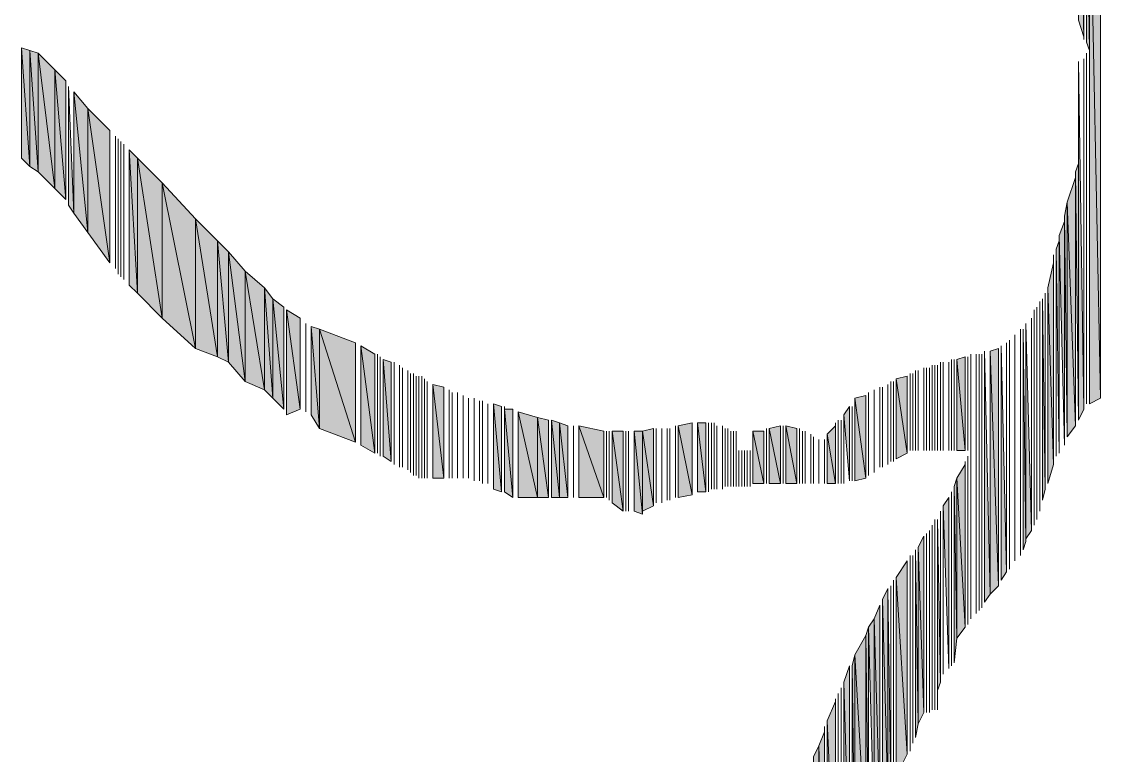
# Model space of a CAD drawing. Header units: millimetres. Extents: x -30643 to 86172, y -19411 to 63186.
# Drawn here: x 83399.2 to 83674.3, y -557.3 to -370.2 of the extents above; entities that cross this region are included whole.
import ezdxf

# ---------------------------------------------------------------- set-up
doc = ezdxf.new("R2010")
doc.units = ezdxf.units.MM

msp = doc.modelspace()

# ---------------------------------------------------------------- hatches: boundary and pattern name
h = msp.add_hatch(color=0)
h.dxf.hatch_style = 2
h.paths.add_polyline_path([(83668.67, -369.82), (83670.08, -374.04), (83668.67, -314.93)])
h = msp.add_hatch(color=0)
h.dxf.hatch_style = 2
h.paths.add_polyline_path([(83670.08, -374.04), (83670.08, -317.74), (83668.67, -314.93)])
h = msp.add_hatch(color=0)
h.dxf.hatch_style = 2
h.paths.add_polyline_path([(83670.78, -375.45), (83671.49, -377.56), (83670.78, -326.19)])
h = msp.add_hatch(color=0)
h.dxf.hatch_style = 2
h.paths.add_polyline_path([(83671.49, -467.63), (83674.3, -466.22), (83671.49, -326.89)])
h = msp.add_hatch(color=0)
h.dxf.hatch_style = 2
h.paths.add_polyline_path([(83674.3, -466.22), (83674.3, -331.11), (83671.49, -326.89)])
h = msp.add_hatch(color=0)
h.dxf.hatch_style = 2
h.paths.add_polyline_path([(83399.16, -405), (83401.27, -407.11), (83399.16, -376.85)])
h = msp.add_hatch(color=0)
h.dxf.hatch_style = 2
h.paths.add_polyline_path([(83401.27, -407.11), (83401.27, -377.56), (83399.16, -376.85)])
h = msp.add_hatch(color=0)
h.dxf.hatch_style = 2
h.paths.add_polyline_path([(83401.27, -407.11), (83403.39, -408.52), (83401.27, -377.56)])
h = msp.add_hatch(color=0)
h.dxf.hatch_style = 2
h.paths.add_polyline_path([(83403.39, -408.52), (83403.39, -378.26), (83401.27, -377.56)])
h = msp.add_hatch(color=0)
h.dxf.hatch_style = 2
h.paths.add_polyline_path([(83403.39, -408.52), (83407.61, -412.74), (83403.39, -378.26)])
h = msp.add_hatch(color=0)
h.dxf.hatch_style = 2
h.paths.add_polyline_path([(83407.61, -412.74), (83407.61, -382.48), (83403.39, -378.26)])
h = msp.add_hatch(color=0)
h.dxf.hatch_style = 2
h.paths.add_polyline_path([(83668.67, -471.85), (83670.08, -469.04), (83668.67, -380.37)])
h = msp.add_hatch(color=0)
h.dxf.hatch_style = 2
h.paths.add_polyline_path([(83407.61, -412.74), (83410.42, -415.56), (83407.61, -382.48)])
h = msp.add_hatch(color=0)
h.dxf.hatch_style = 2
h.paths.add_polyline_path([(83410.42, -415.56), (83410.42, -385.3), (83407.61, -382.48)])
h = msp.add_hatch(color=0)
h.dxf.hatch_style = 2
h.paths.add_polyline_path([(83411.13, -416.96), (83412.53, -419.07), (83411.13, -386.71)])
h = msp.add_hatch(color=0)
h.dxf.hatch_style = 2
h.paths.add_polyline_path([(83412.53, -419.07), (83416.05, -424), (83412.53, -388.11)])
h = msp.add_hatch(color=0)
h.dxf.hatch_style = 2
h.paths.add_polyline_path([(83416.05, -424), (83416.05, -392.33), (83412.53, -388.11)])
h = msp.add_hatch(color=0)
h.dxf.hatch_style = 2
h.paths.add_polyline_path([(83416.05, -424), (83421.68, -431.74), (83416.05, -392.33)])
h = msp.add_hatch(color=0)
h.dxf.hatch_style = 2
h.paths.add_polyline_path([(83421.68, -431.74), (83421.68, -397.96), (83416.05, -392.33)])
h = msp.add_hatch(color=0)
h.dxf.hatch_style = 2
h.paths.add_polyline_path([(83426.61, -437.37), (83428.72, -439.48), (83426.61, -402.89)])
h = msp.add_hatch(color=0)
h.dxf.hatch_style = 2
h.paths.add_polyline_path([(83428.72, -439.48), (83428.72, -405), (83426.61, -402.89)])
h = msp.add_hatch(color=0)
h.dxf.hatch_style = 2
h.paths.add_polyline_path([(83428.72, -439.48), (83435.05, -445.81), (83428.72, -405)])
h = msp.add_hatch(color=0)
h.dxf.hatch_style = 2
h.paths.add_polyline_path([(83435.05, -445.81), (83435.05, -411.33), (83428.72, -405)])
h = msp.add_hatch(color=0)
h.dxf.hatch_style = 2
h.paths.add_polyline_path([(83668.67, -471.85), (83668.67, -406.41), (83667.97, -408.52)])
h = msp.add_hatch(color=0)
h.dxf.hatch_style = 2
h.paths.add_polyline_path([(83667.97, -473.26), (83667.97, -409.93), (83665.86, -416.26)])
h = msp.add_hatch(color=0)
h.dxf.hatch_style = 2
h.paths.add_polyline_path([(83435.05, -445.81), (83443.5, -453.55), (83435.05, -411.33)])
h = msp.add_hatch(color=0)
h.dxf.hatch_style = 2
h.paths.add_polyline_path([(83443.5, -453.55), (83443.5, -420.48), (83435.05, -411.33)])
h = msp.add_hatch(color=0)
h.dxf.hatch_style = 2
h.paths.add_polyline_path([(83665.86, -476.07), (83665.86, -416.26), (83665.15, -419.78)])
h = msp.add_hatch(color=0)
h.dxf.hatch_style = 2
h.paths.add_polyline_path([(83665.86, -476.07), (83667.97, -473.26), (83665.86, -416.26)])
h = msp.add_hatch(color=0)
h.dxf.hatch_style = 2
h.paths.add_polyline_path([(83443.5, -453.55), (83449.13, -455.67), (83443.5, -420.48)])
h = msp.add_hatch(color=0)
h.dxf.hatch_style = 2
h.paths.add_polyline_path([(83449.13, -455.67), (83449.13, -426.11), (83443.5, -420.48)])
h = msp.add_hatch(color=0)
h.dxf.hatch_style = 2
h.paths.add_polyline_path([(83665.15, -478.18), (83665.15, -421.19), (83663.75, -424.7)])
h = msp.add_hatch(color=0)
h.dxf.hatch_style = 2
h.paths.add_polyline_path([(83449.13, -455.67), (83451.94, -457.07), (83449.13, -426.11)])
h = msp.add_hatch(color=0)
h.dxf.hatch_style = 2
h.paths.add_polyline_path([(83451.94, -457.07), (83451.94, -428.93), (83449.13, -426.11)])
h = msp.add_hatch(color=0)
h.dxf.hatch_style = 2
h.paths.add_polyline_path([(83663.75, -480.29), (83663.75, -426.11), (83663.04, -428.22)])
h = msp.add_hatch(color=0)
h.dxf.hatch_style = 2
h.paths.add_polyline_path([(83451.94, -457.07), (83456.16, -462), (83451.94, -428.93)])
h = msp.add_hatch(color=0)
h.dxf.hatch_style = 2
h.paths.add_polyline_path([(83456.16, -462), (83456.16, -433.85), (83451.94, -428.93)])
h = msp.add_hatch(color=0)
h.dxf.hatch_style = 2
h.paths.add_polyline_path([(83662.34, -483.11), (83662.34, -431.74), (83660.93, -438.07)])
h = msp.add_hatch(color=0)
h.dxf.hatch_style = 2
h.paths.add_polyline_path([(83662.34, -481.7), (83662.34, -429.63), (83662.34, -431.74)])
h = msp.add_hatch(color=0)
h.dxf.hatch_style = 2
h.paths.add_polyline_path([(83456.16, -462), (83461.09, -464.11), (83456.16, -433.85)])
h = msp.add_hatch(color=0)
h.dxf.hatch_style = 2
h.paths.add_polyline_path([(83461.09, -464.11), (83461.09, -438.07), (83456.16, -433.85)])
h = msp.add_hatch(color=0)
h.dxf.hatch_style = 2
h.paths.add_polyline_path([(83461.09, -464.11), (83463.2, -466.22), (83461.09, -438.07)])
h = msp.add_hatch(color=0)
h.dxf.hatch_style = 2
h.paths.add_polyline_path([(83463.2, -466.22), (83463.2, -440.89), (83461.09, -438.07)])
h = msp.add_hatch(color=0)
h.dxf.hatch_style = 2
h.paths.add_polyline_path([(83660.93, -488.03), (83662.34, -483.11), (83660.93, -438.07)])
h = msp.add_hatch(color=0)
h.dxf.hatch_style = 2
h.paths.add_polyline_path([(83463.2, -466.22), (83466.01, -469.04), (83463.2, -440.89)])
h = msp.add_hatch(color=0)
h.dxf.hatch_style = 2
h.paths.add_polyline_path([(83466.01, -469.04), (83466.01, -443), (83463.2, -440.89)])
h = msp.add_hatch(color=0)
h.dxf.hatch_style = 2
h.paths.add_polyline_path([(83659.53, -492.26), (83660.23, -489.44), (83659.53, -440.89)])
h = msp.add_hatch(color=0)
h.dxf.hatch_style = 2
h.paths.add_polyline_path([(83466.72, -470.44), (83470.24, -469.04), (83466.72, -443.7)])
h = msp.add_hatch(color=0)
h.dxf.hatch_style = 2
h.paths.add_polyline_path([(83470.24, -469.04), (83470.24, -445.81), (83466.72, -443.7)])
h = msp.add_hatch(color=0)
h.dxf.hatch_style = 2
h.paths.add_polyline_path([(83473.05, -470.44), (83475.16, -473.96), (83473.05, -447.93)])
h = msp.add_hatch(color=0)
h.dxf.hatch_style = 2
h.paths.add_polyline_path([(83475.16, -473.96), (83475.16, -448.63), (83473.05, -447.93)])
h = msp.add_hatch(color=0)
h.dxf.hatch_style = 2
h.paths.add_polyline_path([(83655.3, -502.11), (83656.71, -500), (83655.3, -447.22)])
h = msp.add_hatch(color=0)
h.dxf.hatch_style = 2
h.paths.add_polyline_path([(83475.16, -473.96), (83484.31, -477.48), (83475.16, -448.63)])
h = msp.add_hatch(color=0)
h.dxf.hatch_style = 2
h.paths.add_polyline_path([(83484.31, -477.48), (83484.31, -452.15), (83475.16, -448.63)])
h = msp.add_hatch(color=0)
h.dxf.hatch_style = 2
h.paths.add_polyline_path([(83654.6, -504.92), (83655.3, -502.81), (83654.6, -448.63)])
h = msp.add_hatch(color=0)
h.dxf.hatch_style = 2
h.paths.add_polyline_path([(83485.72, -478.18), (83489.23, -480.29), (83485.72, -452.85)])
h = msp.add_hatch(color=0)
h.dxf.hatch_style = 2
h.paths.add_polyline_path([(83489.23, -480.29), (83489.23, -454.96), (83485.72, -452.85)])
h = msp.add_hatch(color=0)
h.dxf.hatch_style = 2
h.paths.add_polyline_path([(83648.27, -514.07), (83648.27, -453.55), (83646.16, -454.26)])
h = msp.add_hatch(color=0)
h.dxf.hatch_style = 2
h.paths.add_polyline_path([(83648.97, -512.66), (83650.38, -510.55), (83648.97, -452.85)])
h = msp.add_hatch(color=0)
h.dxf.hatch_style = 2
h.paths.add_polyline_path([(83491.35, -481), (83493.46, -482.41), (83491.35, -456.37)])
h = msp.add_hatch(color=0)
h.dxf.hatch_style = 2
h.paths.add_polyline_path([(83493.46, -482.41), (83493.46, -457.07), (83491.35, -456.37)])
h = msp.add_hatch(color=0)
h.dxf.hatch_style = 2
h.paths.add_polyline_path([(83639.82, -479.59), (83639.82, -455.67), (83637.71, -456.37)])
h = msp.add_hatch(color=0)
h.dxf.hatch_style = 2
h.paths.add_polyline_path([(83637.71, -479.59), (83639.82, -479.59), (83637.71, -456.37)])
h = msp.add_hatch(color=0)
h.dxf.hatch_style = 2
h.paths.add_polyline_path([(83644.75, -518.29), (83646.16, -516.18), (83644.75, -454.26)])
h = msp.add_hatch(color=0)
h.dxf.hatch_style = 2
h.paths.add_polyline_path([(83646.16, -516.18), (83648.27, -514.07), (83646.16, -454.26)])
h = msp.add_hatch(color=0)
h.dxf.hatch_style = 2
h.paths.add_polyline_path([(83625.04, -480.29), (83625.04, -460.59), (83622.23, -461.3)])
h = msp.add_hatch(color=0)
h.dxf.hatch_style = 2
h.paths.add_polyline_path([(83622.23, -481.7), (83625.04, -480.29), (83622.23, -461.3)])
h = msp.add_hatch(color=0)
h.dxf.hatch_style = 2
h.paths.add_polyline_path([(83504.01, -486.63), (83506.83, -486.63), (83504.01, -462.7)])
h = msp.add_hatch(color=0)
h.dxf.hatch_style = 2
h.paths.add_polyline_path([(83506.83, -486.63), (83506.83, -463.41), (83504.01, -462.7)])
h = msp.add_hatch(color=0)
h.dxf.hatch_style = 2
h.paths.add_polyline_path([(83519.49, -489.44), (83521.6, -490.15), (83519.49, -467.63)])
h = msp.add_hatch(color=0)
h.dxf.hatch_style = 2
h.paths.add_polyline_path([(83521.6, -490.15), (83521.6, -468.33), (83519.49, -467.63)])
h = msp.add_hatch(color=0)
h.dxf.hatch_style = 2
h.paths.add_polyline_path([(83614.49, -486.63), (83614.49, -465.52), (83611.67, -466.22)])
h = msp.add_hatch(color=0)
h.dxf.hatch_style = 2
h.paths.add_polyline_path([(83611.67, -487.33), (83614.49, -486.63), (83611.67, -466.22)])
h = msp.add_hatch(color=0)
h.dxf.hatch_style = 2
h.paths.add_polyline_path([(83522.31, -490.15), (83524.42, -491.55), (83522.31, -469.04)])
h = msp.add_hatch(color=0)
h.dxf.hatch_style = 2
h.paths.add_polyline_path([(83524.42, -491.55), (83524.42, -469.04), (83522.31, -469.04)])
h = msp.add_hatch(color=0)
h.dxf.hatch_style = 2
h.paths.add_polyline_path([(83525.83, -491.55), (83530.75, -491.55), (83525.83, -469.74)])
h = msp.add_hatch(color=0)
h.dxf.hatch_style = 2
h.paths.add_polyline_path([(83530.75, -491.55), (83530.75, -471.15), (83525.83, -469.74)])
h = msp.add_hatch(color=0)
h.dxf.hatch_style = 2
h.paths.add_polyline_path([(83610.27, -487.33), (83610.27, -468.33), (83608.86, -470.44)])
h = msp.add_hatch(color=0)
h.dxf.hatch_style = 2
h.paths.add_polyline_path([(83530.75, -491.55), (83533.57, -491.55), (83530.75, -471.15)])
h = msp.add_hatch(color=0)
h.dxf.hatch_style = 2
h.paths.add_polyline_path([(83533.57, -491.55), (83533.57, -471.85), (83530.75, -471.15)])
h = msp.add_hatch(color=0)
h.dxf.hatch_style = 2
h.paths.add_polyline_path([(83534.27, -491.55), (83536.38, -491.55), (83534.27, -471.85)])
h = msp.add_hatch(color=0)
h.dxf.hatch_style = 2
h.paths.add_polyline_path([(83536.38, -491.55), (83536.38, -472.55), (83534.27, -471.85)])
h = msp.add_hatch(color=0)
h.dxf.hatch_style = 2
h.paths.add_polyline_path([(83536.38, -491.55), (83538.49, -491.55), (83536.38, -472.55)])
h = msp.add_hatch(color=0)
h.dxf.hatch_style = 2
h.paths.add_polyline_path([(83538.49, -491.55), (83538.49, -473.26), (83536.38, -472.55)])
h = msp.add_hatch(color=0)
h.dxf.hatch_style = 2
h.paths.add_polyline_path([(83570.16, -490.85), (83570.16, -472.55), (83566.64, -473.26)])
h = msp.add_hatch(color=0)
h.dxf.hatch_style = 2
h.paths.add_polyline_path([(83571.57, -490.15), (83573.68, -490.15), (83571.57, -472.55)])
h = msp.add_hatch(color=0)
h.dxf.hatch_style = 2
h.paths.add_polyline_path([(83573.68, -490.15), (83573.68, -472.55), (83571.57, -472.55)])
h = msp.add_hatch(color=0)
h.dxf.hatch_style = 2
h.paths.add_polyline_path([(83541.31, -491.55), (83547.64, -491.55), (83541.31, -473.26)])
h = msp.add_hatch(color=0)
h.dxf.hatch_style = 2
h.paths.add_polyline_path([(83547.64, -491.55), (83547.64, -474.67), (83541.31, -473.26)])
h = msp.add_hatch(color=0)
h.dxf.hatch_style = 2
h.paths.add_polyline_path([(83549.75, -492.96), (83552.57, -495.07), (83549.75, -474.67)])
h = msp.add_hatch(color=0)
h.dxf.hatch_style = 2
h.paths.add_polyline_path([(83552.57, -495.07), (83552.57, -474.67), (83549.75, -474.67)])
h = msp.add_hatch(color=0)
h.dxf.hatch_style = 2
h.paths.add_polyline_path([(83555.38, -495.07), (83557.49, -495.78), (83555.38, -474.67)])
h = msp.add_hatch(color=0)
h.dxf.hatch_style = 2
h.paths.add_polyline_path([(83557.49, -495.78), (83557.49, -474.67), (83555.38, -474.67)])
h = msp.add_hatch(color=0)
h.dxf.hatch_style = 2
h.paths.add_polyline_path([(83560.31, -493.66), (83560.31, -473.96), (83557.49, -474.67)])
h = msp.add_hatch(color=0)
h.dxf.hatch_style = 2
h.paths.add_polyline_path([(83557.49, -495.07), (83560.31, -493.66), (83557.49, -474.67)])
h = msp.add_hatch(color=0)
h.dxf.hatch_style = 2
h.paths.add_polyline_path([(83566.64, -491.55), (83570.16, -490.85), (83566.64, -473.26)])
h = msp.add_hatch(color=0)
h.dxf.hatch_style = 2
h.paths.add_polyline_path([(83585.64, -488.03), (83588.45, -488.03), (83585.64, -474.67)])
h = msp.add_hatch(color=0)
h.dxf.hatch_style = 2
h.paths.add_polyline_path([(83588.45, -488.03), (83588.45, -474.67), (83585.64, -474.67)])
h = msp.add_hatch(color=0)
h.dxf.hatch_style = 2
h.paths.add_polyline_path([(83592.68, -488.03), (83592.68, -473.26), (83589.86, -473.96)])
h = msp.add_hatch(color=0)
h.dxf.hatch_style = 2
h.paths.add_polyline_path([(83589.86, -488.03), (83592.68, -488.03), (83589.86, -473.96)])
h = msp.add_hatch(color=0)
h.dxf.hatch_style = 2
h.paths.add_polyline_path([(83594.08, -488.03), (83596.9, -488.03), (83594.08, -473.26)])
h = msp.add_hatch(color=0)
h.dxf.hatch_style = 2
h.paths.add_polyline_path([(83596.9, -488.03), (83596.9, -473.96), (83594.08, -473.26)])
h = msp.add_hatch(color=0)
h.dxf.hatch_style = 2
h.paths.add_polyline_path([(83606.75, -488.03), (83606.75, -473.26), (83604.64, -475.37)])
h = msp.add_hatch(color=0)
h.dxf.hatch_style = 2
h.paths.add_polyline_path([(83604.64, -488.03), (83606.75, -488.03), (83604.64, -475.37)])
h = msp.add_hatch(color=0)
h.dxf.hatch_style = 2
h.paths.add_polyline_path([(83639.82, -524.63), (83639.82, -483.11), (83637.71, -486.63)])
h = msp.add_hatch(color=0)
h.dxf.hatch_style = 2
h.paths.add_polyline_path([(83637.71, -527.44), (83637.71, -486.63), (83637.01, -488.74)])
h = msp.add_hatch(color=0)
h.dxf.hatch_style = 2
h.paths.add_polyline_path([(83637.71, -527.44), (83639.82, -524.63), (83637.71, -486.63)])
h = msp.add_hatch(color=0)
h.dxf.hatch_style = 2
h.paths.add_polyline_path([(83637.01, -533.77), (83637.71, -527.44), (83637.01, -488.74)])
h = msp.add_hatch(color=0)
h.dxf.hatch_style = 2
h.paths.add_polyline_path([(83635.6, -535.18), (83635.6, -491.55), (83634.19, -493.66)])
h = msp.add_hatch(color=0)
h.dxf.hatch_style = 2
h.paths.add_polyline_path([(83632.79, -540.81), (83633.49, -538.7), (83632.79, -497.18)])
h = msp.add_hatch(color=0)
h.dxf.hatch_style = 2
h.paths.add_polyline_path([(83629.27, -546.44), (83629.27, -501.4), (83627.86, -504.22)])
h = msp.add_hatch(color=0)
h.dxf.hatch_style = 2
h.paths.add_polyline_path([(83627.16, -552.77), (83627.86, -549.25), (83627.16, -504.92)])
h = msp.add_hatch(color=0)
h.dxf.hatch_style = 2
h.paths.add_polyline_path([(83627.86, -549.25), (83629.27, -546.44), (83627.86, -504.22)])
h = msp.add_hatch(color=0)
h.dxf.hatch_style = 2
h.paths.add_polyline_path([(83625.04, -557), (83625.04, -507.74), (83622.23, -511.96)])
h = msp.add_hatch(color=0)
h.dxf.hatch_style = 2
h.paths.add_polyline_path([(83622.23, -562.62), (83625.04, -557), (83622.23, -511.96)])
h = msp.add_hatch(color=0)
h.dxf.hatch_style = 2
h.paths.add_polyline_path([(83620.12, -567.55), (83620.12, -514.77), (83618.71, -517.59)])
h = msp.add_hatch(color=0)
h.dxf.hatch_style = 2
h.paths.add_polyline_path([(83620.12, -567.55), (83620.82, -565.44), (83620.12, -514.77)])
h = msp.add_hatch(color=0)
h.dxf.hatch_style = 2
h.paths.add_polyline_path([(83618.01, -571.77), (83618.01, -519), (83616.6, -522.52)])
h = msp.add_hatch(color=0)
h.dxf.hatch_style = 2
h.paths.add_polyline_path([(83618.71, -570.37), (83620.12, -567.55), (83618.71, -517.59)])
h = msp.add_hatch(color=0)
h.dxf.hatch_style = 2
h.paths.add_polyline_path([(83616.6, -575.99), (83616.6, -522.52), (83615.19, -524.63)])
h = msp.add_hatch(color=0)
h.dxf.hatch_style = 2
h.paths.add_polyline_path([(83616.6, -575.29), (83618.01, -571.77), (83616.6, -522.52)])
h = msp.add_hatch(color=0)
h.dxf.hatch_style = 2
h.paths.add_polyline_path([(83615.19, -577.4), (83615.19, -524.63), (83614.49, -526.74)])
h = msp.add_hatch(color=0)
h.dxf.hatch_style = 2
h.paths.add_polyline_path([(83614.49, -580.22), (83614.49, -526.74), (83611.67, -531.66)])
h = msp.add_hatch(color=0)
h.dxf.hatch_style = 2
h.paths.add_polyline_path([(83614.49, -579.51), (83615.19, -577.4), (83614.49, -526.74)])
h = msp.add_hatch(color=0)
h.dxf.hatch_style = 2
h.paths.add_polyline_path([(83611.67, -585.14), (83611.67, -531.66), (83610.97, -534.48)])
h = msp.add_hatch(color=0)
h.dxf.hatch_style = 2
h.paths.add_polyline_path([(83611.67, -585.14), (83614.49, -580.22), (83611.67, -531.66)])
h = msp.add_hatch(color=0)
h.dxf.hatch_style = 2
h.paths.add_polyline_path([(83610.27, -587.96), (83610.27, -534.48), (83608.86, -538.7)])
h = msp.add_hatch(color=0)
h.dxf.hatch_style = 2
h.paths.add_polyline_path([(83610.97, -587.25), (83611.67, -585.14), (83610.97, -534.48)])
h = msp.add_hatch(color=0)
h.dxf.hatch_style = 2
h.paths.add_polyline_path([(83608.86, -591.48), (83610.27, -587.96), (83608.86, -538.7)])
h = msp.add_hatch(color=0)
h.dxf.hatch_style = 2
h.paths.add_polyline_path([(83606.75, -595.7), (83606.75, -543.63), (83604.64, -548.55)])
h = msp.add_hatch(color=0)
h.dxf.hatch_style = 2
h.paths.add_polyline_path([(83604.64, -599.22), (83606.75, -595.7), (83604.64, -548.55)])
h = msp.add_hatch(color=0)
h.dxf.hatch_style = 2
h.paths.add_polyline_path([(83603.93, -602.03), (83603.93, -551.37), (83602.53, -554.88)])
h = msp.add_hatch(color=0)
h.dxf.hatch_style = 2
h.paths.add_polyline_path([(83602.53, -604.85), (83602.53, -554.88), (83601.12, -557.7)])
h = msp.add_hatch(color=0)
h.dxf.hatch_style = 2
h.paths.add_polyline_path([(83602.53, -604.85), (83603.93, -602.03), (83602.53, -554.88)])

# ---------------------------------------------------------------- linework, layer by layer
at = {"color": 0, "lineweight": 0}
for points in [[(83668.67, -369.82), (83670.08, -374.04), (83668.67, -314.93)], [(83670.08, -374.04), (83670.08, -317.74), (83668.67, -314.93)], [(83670.08, -374.04), (83670.08, -324.08)], [(83670.08, -374.74), (83670.08, -324.78)], [(83670.08, -374.74), (83670.08, -324.78)], [(83670.78, -375.45), (83670.78, -326.19)], [(83670.78, -375.45), (83671.49, -377.56), (83670.78, -326.19)], [(83671.49, -377.56), (83671.49, -326.89)], [(83671.49, -467.63), (83671.49, -326.89)], [(83671.49, -467.63), (83671.49, -326.89)], [(83671.49, -467.63), (83674.3, -466.22), (83671.49, -326.89)], [(83674.3, -466.22), (83674.3, -331.11), (83671.49, -326.89)], [(83674.3, -466.22), (83674.3, -331.11)], [(83399.16, -405), (83399.16, -376.85)], [(83399.16, -405), (83401.27, -407.11), (83399.16, -376.85)], [(83401.27, -407.11), (83401.27, -377.56), (83399.16, -376.85)], [(83401.27, -407.11), (83403.39, -408.52), (83401.27, -377.56)], [(83403.39, -408.52), (83403.39, -378.26), (83401.27, -377.56)], [(83403.39, -408.52), (83407.61, -412.74), (83403.39, -378.26)], [(83407.61, -412.74), (83407.61, -382.48), (83403.39, -378.26)], [(83670.08, -469.04), (83670.08, -379.67)], [(83670.08, -469.04), (83670.08, -379.67)], [(83670.08, -468.33), (83670.08, -379.67)], [(83670.08, -468.33), (83670.08, -379.67)], [(83670.78, -467.63), (83670.78, -378.26)], [(83670.78, -467.63), (83670.78, -378.26)], [(83671.49, -467.63), (83671.49, -377.56)], [(83668.67, -471.85), (83670.08, -469.04), (83668.67, -380.37)], [(83407.61, -412.74), (83410.42, -415.56), (83407.61, -382.48)], [(83410.42, -415.56), (83410.42, -385.3), (83407.61, -382.48)], [(83410.42, -415.56), (83410.42, -385.3)], [(83411.13, -416.96), (83411.13, -386.71)], [(83411.13, -416.96), (83412.53, -419.07), (83411.13, -386.71)], [(83412.53, -419.07), (83412.53, -388.11)], [(83412.53, -419.07), (83416.05, -424), (83412.53, -388.11)], [(83416.05, -424), (83416.05, -392.33), (83412.53, -388.11)], [(83416.05, -424), (83421.68, -431.74), (83416.05, -392.33)], [(83421.68, -431.74), (83421.68, -397.96), (83416.05, -392.33)], [(83421.68, -431.74), (83421.68, -397.96)], [(83423.09, -433.15), (83423.09, -399.37)], [(83423.09, -433.15), (83423.09, -399.37)], [(83423.79, -434.56), (83423.79, -400.08)], [(83423.79, -434.56), (83423.79, -400.08)], [(83424.5, -435.26), (83424.5, -400.78)], [(83424.5, -435.26), (83424.5, -400.78)], [(83425.2, -435.96), (83425.2, -401.48)], [(83425.2, -435.96), (83425.2, -401.48)], [(83426.61, -437.37), (83426.61, -402.89)], [(83426.61, -437.37), (83428.72, -439.48), (83426.61, -402.89)], [(83428.72, -439.48), (83428.72, -405), (83426.61, -402.89)], [(83428.72, -439.48), (83435.05, -445.81), (83428.72, -405)], [(83435.05, -445.81), (83435.05, -411.33), (83428.72, -405)], [(83668.67, -471.85), (83668.67, -406.41), (83667.97, -408.52)], [(83667.97, -473.26), (83667.97, -409.93), (83665.86, -416.26)], [(83667.97, -472.55), (83667.97, -408.52)], [(83667.97, -472.55), (83667.97, -408.52)], [(83667.97, -473.26), (83667.97, -409.93)], [(83435.05, -445.81), (83443.5, -453.55), (83435.05, -411.33)], [(83443.5, -453.55), (83443.5, -420.48), (83435.05, -411.33)], [(83665.86, -476.07), (83665.86, -416.26), (83665.15, -419.78)], [(83665.86, -476.07), (83667.97, -473.26), (83665.86, -416.26)], [(83443.5, -453.55), (83449.13, -455.67), (83443.5, -420.48)], [(83449.13, -455.67), (83449.13, -426.11), (83443.5, -420.48)], [(83665.15, -477.48), (83665.15, -419.78)], [(83665.15, -477.48), (83665.15, -419.78)], [(83665.15, -478.18), (83665.15, -421.19), (83663.75, -424.7)], [(83665.15, -478.18), (83665.15, -421.19)], [(83449.13, -455.67), (83451.94, -457.07), (83449.13, -426.11)], [(83451.94, -457.07), (83451.94, -428.93), (83449.13, -426.11)], [(83663.75, -480.29), (83663.75, -426.11), (83663.04, -428.22)], [(83663.75, -479.59), (83663.75, -424.7)], [(83663.75, -479.59), (83663.75, -424.7)], [(83663.75, -480.29), (83663.75, -426.11)], [(83451.94, -457.07), (83456.16, -462), (83451.94, -428.93)], [(83456.16, -462), (83456.16, -433.85), (83451.94, -428.93)], [(83663.04, -481), (83663.04, -428.22)], [(83663.04, -481), (83663.04, -428.22)], [(83662.34, -483.11), (83662.34, -431.74), (83660.93, -438.07)], [(83662.34, -481.7), (83662.34, -429.63), (83662.34, -431.74)], [(83662.34, -481.7), (83662.34, -429.63)], [(83662.34, -483.11), (83662.34, -431.74)], [(83456.16, -462), (83461.09, -464.11), (83456.16, -433.85)], [(83461.09, -464.11), (83461.09, -438.07), (83456.16, -433.85)], [(83461.09, -464.11), (83463.2, -466.22), (83461.09, -438.07)], [(83463.2, -466.22), (83463.2, -440.89), (83461.09, -438.07)], [(83660.23, -489.44), (83660.23, -439.48)], [(83660.23, -489.44), (83660.23, -439.48)], [(83660.93, -488.03), (83660.93, -438.07)], [(83660.93, -488.03), (83662.34, -483.11), (83660.93, -438.07)], [(83463.2, -466.22), (83466.01, -469.04), (83463.2, -440.89)], [(83466.01, -469.04), (83466.01, -443), (83463.2, -440.89)], [(83658.82, -493.66), (83658.82, -441.59)], [(83658.82, -493.66), (83658.82, -441.59)], [(83658.82, -495.07), (83658.82, -442.3)], [(83658.82, -495.07), (83658.82, -442.3)], [(83659.53, -492.26), (83659.53, -440.89)], [(83659.53, -492.26), (83660.23, -489.44), (83659.53, -440.89)], [(83466.01, -469.04), (83466.01, -443)], [(83466.72, -470.44), (83466.72, -443.7)], [(83466.72, -470.44), (83470.24, -469.04), (83466.72, -443.7)], [(83470.24, -469.04), (83470.24, -445.81), (83466.72, -443.7)], [(83657.41, -497.89), (83657.41, -443.7)], [(83657.41, -497.89), (83657.41, -443.7)], [(83657.41, -498.59), (83657.41, -444.41)], [(83657.41, -498.59), (83657.41, -444.41)], [(83658.12, -496.48), (83658.12, -443)], [(83658.12, -496.48), (83658.12, -443)], [(83658.12, -497.18), (83658.12, -443.7)], [(83658.12, -497.18), (83658.12, -443.7)], [(83470.24, -469.04), (83470.24, -445.81)], [(83471.64, -469.74), (83471.64, -447.22)], [(83471.64, -469.74), (83471.64, -447.22)], [(83473.05, -470.44), (83473.05, -447.93)], [(83473.05, -470.44), (83475.16, -473.96), (83473.05, -447.93)], [(83475.16, -473.96), (83475.16, -448.63), (83473.05, -447.93)], [(83655.3, -502.81), (83655.3, -447.22)], [(83655.3, -502.81), (83655.3, -447.22)], [(83655.3, -502.11), (83655.3, -447.22)], [(83655.3, -502.11), (83655.3, -447.22)], [(83655.3, -502.11), (83655.3, -447.22)], [(83655.3, -502.11), (83656.71, -500), (83655.3, -447.22)], [(83656.71, -500), (83656.71, -445.81)], [(83656.71, -500), (83656.71, -445.81)], [(83475.16, -473.96), (83484.31, -477.48), (83475.16, -448.63)], [(83484.31, -477.48), (83484.31, -452.15), (83475.16, -448.63)], [(83652.49, -507.74), (83652.49, -450.04)], [(83652.49, -507.74), (83652.49, -450.04)], [(83653.9, -504.92), (83653.9, -448.63)], [(83653.9, -504.92), (83653.9, -448.63)], [(83653.9, -506.33), (83653.9, -449.33)], [(83653.9, -506.33), (83653.9, -449.33)], [(83654.6, -504.92), (83654.6, -448.63)], [(83654.6, -504.92), (83655.3, -502.81), (83654.6, -448.63)], [(83484.31, -477.48), (83484.31, -452.15)], [(83485.72, -478.18), (83485.72, -452.85)], [(83485.72, -478.18), (83489.23, -480.29), (83485.72, -452.85)], [(83489.23, -480.29), (83489.23, -454.96), (83485.72, -452.85)], [(83648.27, -514.07), (83648.27, -453.55), (83646.16, -454.26)], [(83648.27, -514.07), (83648.27, -453.55)], [(83648.27, -513.37), (83648.27, -453.55)], [(83648.27, -513.37), (83648.27, -453.55)], [(83648.97, -512.66), (83648.97, -452.85)], [(83648.97, -512.66), (83650.38, -510.55), (83648.97, -452.85)], [(83650.38, -510.55), (83650.38, -452.15)], [(83650.38, -510.55), (83650.38, -452.15)], [(83651.08, -509.85), (83651.08, -451.44)], [(83651.08, -509.85), (83651.08, -451.44)], [(83651.08, -509.15), (83651.08, -451.44)], [(83651.08, -509.15), (83651.08, -451.44)], [(83489.23, -480.29), (83489.23, -454.96)], [(83489.94, -480.29), (83489.94, -454.96)], [(83489.94, -480.29), (83489.94, -454.96)], [(83490.64, -481), (83490.64, -455.67)], [(83490.64, -481), (83490.64, -455.67)], [(83490.64, -481), (83490.64, -455.67)], [(83490.64, -481), (83490.64, -455.67)], [(83491.35, -481), (83491.35, -456.37)], [(83491.35, -481), (83493.46, -482.41), (83491.35, -456.37)], [(83493.46, -482.41), (83493.46, -457.07), (83491.35, -456.37)], [(83636.3, -479.59), (83636.3, -456.37)], [(83636.3, -479.59), (83636.3, -456.37)], [(83637.01, -479.59), (83637.01, -456.37)], [(83637.01, -479.59), (83637.01, -456.37)], [(83639.82, -479.59), (83639.82, -455.67), (83637.71, -456.37)], [(83637.71, -479.59), (83637.71, -456.37)], [(83637.71, -479.59), (83637.71, -456.37)], [(83637.71, -479.59), (83637.71, -456.37)], [(83637.71, -479.59), (83639.82, -479.59), (83637.71, -456.37)], [(83639.82, -479.59), (83639.82, -455.67)], [(83639.82, -479.59), (83639.82, -455.67)], [(83639.82, -479.59), (83639.82, -455.67)], [(83639.82, -479.59), (83639.82, -455.67)], [(83639.82, -479.59), (83639.82, -455.67)], [(83640.53, -479.59), (83640.53, -455.67)], [(83640.53, -479.59), (83640.53, -455.67)], [(83640.53, -479.59), (83640.53, -455.67)], [(83640.53, -479.59), (83640.53, -455.67)], [(83640.53, -479.59), (83640.53, -455.67)], [(83640.53, -479.59), (83640.53, -455.67)], [(83640.53, -479.59), (83640.53, -455.67)], [(83640.53, -479.59), (83640.53, -455.67)], [(83641.23, -479.59), (83641.23, -454.96)], [(83641.23, -522.52), (83641.23, -454.96)], [(83641.23, -479.59), (83641.23, -455.67)], [(83641.23, -479.59), (83641.23, -455.67)], [(83641.23, -479.59), (83641.23, -455.67)], [(83641.23, -479.59), (83641.23, -455.67)], [(83642.64, -521.11), (83642.64, -454.96)], [(83642.64, -521.11), (83642.64, -454.96)], [(83643.34, -520.4), (83643.34, -454.96)], [(83643.34, -520.4), (83643.34, -454.96)], [(83643.34, -520.4), (83643.34, -454.96)], [(83643.34, -520.4), (83643.34, -454.96)], [(83644.04, -519.7), (83644.04, -454.96)], [(83644.04, -519.7), (83644.04, -454.96)], [(83644.04, -519.7), (83644.04, -454.96)], [(83644.04, -519.7), (83644.04, -454.96)], [(83644.04, -519.7), (83644.04, -454.96)], [(83644.04, -519.7), (83644.04, -454.96)], [(83644.75, -518.29), (83644.75, -454.26)], [(83644.75, -518.29), (83644.75, -454.26)], [(83644.75, -518.29), (83644.75, -454.26)], [(83644.75, -518.29), (83646.16, -516.18), (83644.75, -454.26)], [(83646.16, -516.18), (83646.16, -454.26)], [(83646.16, -516.18), (83648.27, -514.07), (83646.16, -454.26)], [(83493.46, -482.41), (83493.46, -457.07)], [(83494.16, -482.41), (83494.16, -457.07)], [(83494.16, -482.41), (83494.16, -457.07)], [(83494.16, -483.11), (83494.16, -457.78)], [(83494.16, -483.11), (83494.16, -457.78)], [(83495.57, -483.11), (83495.57, -457.78)], [(83495.57, -483.11), (83495.57, -457.78)], [(83495.57, -483.81), (83495.57, -457.78)], [(83495.57, -483.81), (83495.57, -457.78)], [(83496.27, -483.81), (83496.27, -458.48)], [(83496.27, -483.81), (83496.27, -458.48)], [(83497.68, -484.52), (83497.68, -459.18)], [(83497.68, -484.52), (83497.68, -459.18)], [(83497.68, -484.52), (83497.68, -459.18)], [(83497.68, -484.52), (83497.68, -459.18)], [(83627.16, -479.59), (83627.16, -459.18)], [(83627.16, -479.59), (83627.16, -459.18)], [(83627.86, -479.59), (83627.86, -459.18)], [(83627.86, -479.59), (83627.86, -459.18)], [(83629.27, -479.59), (83629.27, -458.48)], [(83629.27, -479.59), (83629.27, -458.48)], [(83629.97, -479.59), (83629.97, -458.48)], [(83629.97, -479.59), (83629.97, -458.48)], [(83629.97, -479.59), (83629.97, -458.48)], [(83629.97, -479.59), (83629.97, -458.48)], [(83629.97, -479.59), (83629.97, -458.48)], [(83629.97, -479.59), (83629.97, -458.48)], [(83629.97, -479.59), (83629.97, -458.48)], [(83629.97, -479.59), (83629.97, -458.48)], [(83630.67, -479.59), (83630.67, -458.48)], [(83630.67, -479.59), (83630.67, -458.48)], [(83631.38, -479.59), (83631.38, -457.78)], [(83631.38, -479.59), (83631.38, -457.78)], [(83632.08, -479.59), (83632.08, -457.78)], [(83632.08, -479.59), (83632.08, -457.78)], [(83632.79, -479.59), (83632.79, -457.78)], [(83632.79, -479.59), (83632.79, -457.78)], [(83632.79, -479.59), (83632.79, -457.78)], [(83632.79, -479.59), (83632.79, -457.78)], [(83633.49, -479.59), (83633.49, -457.07)], [(83633.49, -479.59), (83633.49, -457.07)], [(83633.49, -479.59), (83633.49, -457.07)], [(83633.49, -479.59), (83633.49, -457.07)], [(83633.49, -479.59), (83633.49, -457.07)], [(83633.49, -479.59), (83633.49, -457.07)], [(83634.19, -479.59), (83634.19, -457.07)], [(83634.19, -479.59), (83634.19, -457.07)], [(83634.19, -479.59), (83634.19, -457.07)], [(83634.19, -479.59), (83634.19, -457.07)], [(83634.19, -479.59), (83634.19, -457.07)], [(83634.19, -479.59), (83634.19, -457.07)], [(83634.19, -479.59), (83634.19, -457.07)], [(83634.19, -479.59), (83634.19, -457.07)], [(83635.6, -479.59), (83635.6, -457.07)], [(83635.6, -479.59), (83635.6, -457.07)], [(83498.38, -485.22), (83498.38, -459.89)], [(83498.38, -485.22), (83498.38, -459.89)], [(83499.09, -485.22), (83499.09, -459.89)], [(83499.09, -485.22), (83499.09, -459.89)], [(83499.09, -485.92), (83499.09, -459.89)], [(83499.09, -485.92), (83499.09, -459.89)], [(83499.79, -485.92), (83499.79, -460.59)], [(83499.79, -485.92), (83499.79, -460.59)], [(83500.49, -486.63), (83500.49, -460.59)], [(83500.49, -486.63), (83500.49, -460.59)], [(83501.2, -486.63), (83501.2, -460.59)], [(83501.2, -486.63), (83501.2, -460.59)], [(83501.9, -486.63), (83501.9, -461.3)], [(83501.9, -486.63), (83501.9, -461.3)], [(83501.9, -486.63), (83501.9, -461.3)], [(83501.9, -486.63), (83501.9, -461.3)], [(83502.6, -486.63), (83502.6, -462)], [(83502.6, -486.63), (83502.6, -462)], [(83620.82, -482.41), (83620.82, -462)], [(83620.82, -482.41), (83620.82, -462)], [(83621.53, -482.41), (83621.53, -462)], [(83621.53, -482.41), (83621.53, -462)], [(83625.04, -480.29), (83625.04, -460.59), (83622.23, -461.3)], [(83622.23, -481.7), (83622.23, -461.3)], [(83622.23, -481.7), (83625.04, -480.29), (83622.23, -461.3)], [(83625.04, -480.29), (83625.04, -460.59)], [(83625.75, -479.59), (83625.75, -459.89)], [(83625.75, -479.59), (83625.75, -459.89)], [(83625.75, -479.59), (83625.75, -459.89)], [(83625.75, -479.59), (83625.75, -459.89)], [(83625.75, -479.59), (83625.75, -459.89)], [(83625.75, -479.59), (83625.75, -459.89)], [(83626.45, -479.59), (83626.45, -459.89)], [(83626.45, -479.59), (83626.45, -459.89)], [(83504.01, -486.63), (83504.01, -462.7)], [(83504.01, -486.63), (83504.01, -462.7)], [(83504.01, -486.63), (83504.01, -462.7)], [(83504.01, -486.63), (83506.83, -486.63), (83504.01, -462.7)], [(83506.83, -486.63), (83506.83, -463.41), (83504.01, -462.7)], [(83506.83, -486.63), (83506.83, -463.41)], [(83506.83, -486.63), (83506.83, -463.41)], [(83506.83, -486.63), (83506.83, -463.41)], [(83508.23, -486.63), (83508.23, -464.11)], [(83508.23, -486.63), (83508.23, -464.11)], [(83508.23, -486.63), (83508.23, -464.11)], [(83508.23, -486.63), (83508.23, -464.11)], [(83508.94, -486.63), (83508.94, -464.81)], [(83508.94, -486.63), (83508.94, -464.81)], [(83510.35, -486.63), (83510.35, -464.81)], [(83510.35, -486.63), (83510.35, -464.81)], [(83510.35, -486.63), (83510.35, -464.81)], [(83510.35, -486.63), (83510.35, -464.81)], [(83615.19, -485.92), (83615.19, -464.81)], [(83615.19, -485.92), (83615.19, -464.81)], [(83616.6, -485.22), (83616.6, -464.11)], [(83616.6, -485.22), (83616.6, -464.11)], [(83616.6, -485.22), (83616.6, -464.81)], [(83616.6, -485.22), (83616.6, -464.81)], [(83618.01, -483.81), (83618.01, -463.41)], [(83618.01, -483.81), (83618.01, -463.41)], [(83618.71, -483.81), (83618.71, -463.41)], [(83618.71, -483.81), (83618.71, -463.41)], [(83620.12, -483.11), (83620.12, -462.7)], [(83620.12, -483.11), (83620.12, -462.7)], [(83620.12, -483.11), (83620.12, -462.7)], [(83620.12, -483.11), (83620.12, -462.7)], [(83511.75, -486.63), (83511.75, -465.52)], [(83511.75, -486.63), (83511.75, -465.52)], [(83513.16, -486.63), (83513.16, -466.22)], [(83513.16, -486.63), (83513.16, -466.22)], [(83514.57, -487.33), (83514.57, -466.22)], [(83514.57, -487.33), (83514.57, -466.22)], [(83514.57, -487.33), (83514.57, -466.92)], [(83514.57, -487.33), (83514.57, -466.92)], [(83515.97, -487.33), (83515.97, -466.92)], [(83515.97, -487.33), (83515.97, -466.92)], [(83516.68, -487.33), (83516.68, -466.92)], [(83516.68, -487.33), (83516.68, -466.92)], [(83516.68, -488.03), (83516.68, -466.92)], [(83516.68, -488.03), (83516.68, -466.92)], [(83518.09, -488.03), (83518.09, -467.63)], [(83518.09, -488.03), (83518.09, -467.63)], [(83519.49, -489.44), (83519.49, -467.63)], [(83519.49, -489.44), (83521.6, -490.15), (83519.49, -467.63)], [(83521.6, -490.15), (83521.6, -468.33), (83519.49, -467.63)], [(83614.49, -486.63), (83614.49, -465.52), (83611.67, -466.22)], [(83611.67, -487.33), (83611.67, -466.22)], [(83611.67, -487.33), (83614.49, -486.63), (83611.67, -466.22)], [(83611.67, -487.33), (83611.67, -466.92)], [(83611.67, -487.33), (83611.67, -466.92)], [(83614.49, -486.63), (83614.49, -465.52)], [(83614.49, -486.63), (83614.49, -465.52)], [(83614.49, -486.63), (83614.49, -465.52)], [(83614.49, -486.63), (83614.49, -465.52)], [(83614.49, -486.63), (83614.49, -465.52)], [(83521.6, -490.15), (83521.6, -468.33)], [(83522.31, -490.15), (83522.31, -468.33)], [(83522.31, -490.15), (83522.31, -468.33)], [(83522.31, -490.15), (83522.31, -469.04)], [(83522.31, -490.15), (83524.42, -491.55), (83522.31, -469.04)], [(83524.42, -491.55), (83524.42, -469.04), (83522.31, -469.04)], [(83524.42, -491.55), (83524.42, -469.04)], [(83525.83, -491.55), (83525.83, -469.74)], [(83525.83, -491.55), (83525.83, -469.74)], [(83525.83, -491.55), (83525.83, -469.74)], [(83525.83, -491.55), (83530.75, -491.55), (83525.83, -469.74)], [(83530.75, -491.55), (83530.75, -471.15), (83525.83, -469.74)], [(83610.27, -487.33), (83610.27, -468.33), (83608.86, -470.44)], [(83608.86, -488.03), (83608.86, -470.44)], [(83608.86, -488.03), (83608.86, -470.44)], [(83610.27, -487.33), (83610.27, -468.33)], [(83610.97, -487.33), (83610.97, -468.33)], [(83610.97, -487.33), (83610.97, -468.33)], [(83530.75, -491.55), (83533.57, -491.55), (83530.75, -471.15)], [(83533.57, -491.55), (83533.57, -471.85), (83530.75, -471.15)], [(83533.57, -491.55), (83533.57, -471.85)], [(83534.27, -491.55), (83534.27, -471.85)], [(83534.27, -491.55), (83536.38, -491.55), (83534.27, -471.85)], [(83536.38, -491.55), (83536.38, -472.55), (83534.27, -471.85)], [(83536.38, -491.55), (83538.49, -491.55), (83536.38, -472.55)], [(83538.49, -491.55), (83538.49, -473.26), (83536.38, -472.55)], [(83570.16, -490.85), (83570.16, -472.55), (83566.64, -473.26)], [(83570.16, -490.85), (83570.16, -472.55)], [(83571.57, -490.15), (83571.57, -472.55)], [(83571.57, -490.15), (83571.57, -472.55)], [(83571.57, -490.15), (83571.57, -472.55)], [(83571.57, -490.15), (83573.68, -490.15), (83571.57, -472.55)], [(83573.68, -490.15), (83573.68, -472.55), (83571.57, -472.55)], [(83573.68, -490.15), (83573.68, -472.55)], [(83574.38, -490.15), (83574.38, -472.55)], [(83574.38, -490.15), (83574.38, -472.55)], [(83574.38, -489.44), (83574.38, -472.55)], [(83574.38, -489.44), (83574.38, -472.55)], [(83575.08, -489.44), (83575.08, -472.55)], [(83575.08, -489.44), (83575.08, -472.55)], [(83575.79, -489.44), (83575.79, -472.55)], [(83575.79, -489.44), (83575.79, -472.55)], [(83606.75, -488.03), (83606.75, -472.55)], [(83606.75, -488.03), (83606.75, -472.55)], [(83607.45, -488.03), (83607.45, -471.85)], [(83607.45, -488.03), (83607.45, -471.85)], [(83607.45, -488.03), (83607.45, -472.55)], [(83607.45, -488.03), (83607.45, -472.55)], [(83608.16, -488.03), (83608.16, -471.85)], [(83608.16, -488.03), (83608.16, -471.85)], [(83608.86, -488.03), (83608.86, -471.15)], [(83608.86, -488.03), (83608.86, -471.15)], [(83538.49, -491.55), (83538.49, -473.26)], [(83539.9, -491.55), (83539.9, -473.26)], [(83539.9, -491.55), (83539.9, -473.26)], [(83541.31, -491.55), (83541.31, -473.26)], [(83541.31, -491.55), (83547.64, -491.55), (83541.31, -473.26)], [(83547.64, -491.55), (83547.64, -474.67), (83541.31, -473.26)], [(83547.64, -491.55), (83547.64, -474.67)], [(83548.34, -491.55), (83548.34, -474.67)], [(83548.34, -491.55), (83548.34, -474.67)], [(83549.05, -492.26), (83549.05, -474.67)], [(83549.05, -492.26), (83549.05, -474.67)], [(83549.75, -492.96), (83549.75, -474.67)], [(83549.75, -492.96), (83552.57, -495.07), (83549.75, -474.67)], [(83552.57, -495.07), (83552.57, -474.67), (83549.75, -474.67)], [(83552.57, -495.07), (83552.57, -474.67)], [(83553.27, -495.07), (83553.27, -474.67)], [(83553.27, -495.07), (83553.27, -474.67)], [(83553.27, -495.07), (83553.27, -474.67)], [(83553.27, -495.07), (83553.27, -474.67)], [(83553.97, -495.07), (83553.97, -474.67)], [(83553.97, -495.07), (83553.97, -474.67)], [(83555.38, -495.07), (83555.38, -474.67)], [(83555.38, -495.07), (83557.49, -495.78), (83555.38, -474.67)], [(83557.49, -495.78), (83557.49, -474.67), (83555.38, -474.67)], [(83560.31, -493.66), (83560.31, -473.96), (83557.49, -474.67)], [(83557.49, -495.78), (83557.49, -474.67)], [(83557.49, -495.07), (83557.49, -474.67)], [(83557.49, -495.07), (83560.31, -493.66), (83557.49, -474.67)], [(83560.31, -493.66), (83560.31, -473.96)], [(83560.31, -493.66), (83560.31, -473.96)], [(83560.31, -493.66), (83560.31, -473.96)], [(83560.31, -493.66), (83560.31, -473.96)], [(83560.31, -493.66), (83560.31, -473.96)], [(83561.01, -492.96), (83561.01, -473.96)], [(83561.01, -492.96), (83561.01, -473.96)], [(83562.42, -492.96), (83562.42, -473.96)], [(83562.42, -492.96), (83562.42, -473.96)], [(83562.42, -492.26), (83562.42, -473.96)], [(83562.42, -492.26), (83562.42, -473.96)], [(83563.82, -492.26), (83563.82, -473.96)], [(83563.82, -492.26), (83563.82, -473.96)], [(83564.53, -492.26), (83564.53, -473.96)], [(83564.53, -492.26), (83564.53, -473.96)], [(83565.94, -491.55), (83565.94, -473.26)], [(83565.94, -491.55), (83565.94, -473.26)], [(83566.64, -491.55), (83566.64, -473.26)], [(83566.64, -491.55), (83570.16, -490.85), (83566.64, -473.26)], [(83576.49, -489.44), (83576.49, -473.26)], [(83576.49, -489.44), (83576.49, -473.26)], [(83577.9, -489.44), (83577.9, -473.26)], [(83577.9, -489.44), (83577.9, -473.26)], [(83578.6, -488.74), (83578.6, -473.96)], [(83578.6, -488.74), (83578.6, -473.96)], [(83579.31, -488.74), (83579.31, -473.96)], [(83579.31, -488.74), (83579.31, -473.96)], [(83579.31, -488.74), (83579.31, -473.96)], [(83579.31, -488.74), (83579.31, -473.96)], [(83579.31, -488.74), (83579.31, -473.96)], [(83579.31, -488.74), (83579.31, -473.96)], [(83580.01, -488.74), (83580.01, -474.67)], [(83580.01, -488.74), (83580.01, -474.67)], [(83580.71, -488.74), (83580.71, -474.67)], [(83580.71, -488.74), (83580.71, -474.67)], [(83580.71, -488.74), (83580.71, -474.67)], [(83580.71, -488.74), (83580.71, -474.67)], [(83580.71, -488.74), (83580.71, -474.67)], [(83580.71, -488.74), (83580.71, -474.67)], [(83580.71, -488.74), (83580.71, -474.67)], [(83580.71, -488.74), (83580.71, -474.67)], [(83581.42, -488.74), (83581.42, -474.67)], [(83585.64, -488.03), (83588.45, -488.03), (83585.64, -474.67)], [(83588.45, -488.03), (83588.45, -474.67), (83585.64, -474.67)], [(83588.45, -488.03), (83588.45, -474.67)], [(83589.16, -488.03), (83589.16, -473.96)], [(83589.16, -488.03), (83589.16, -473.96)], [(83592.68, -488.03), (83592.68, -473.26), (83589.86, -473.96)], [(83589.86, -488.03), (83589.86, -473.96)], [(83589.86, -488.03), (83589.86, -473.96)], [(83589.86, -488.03), (83589.86, -473.96)], [(83589.86, -488.03), (83592.68, -488.03), (83589.86, -473.96)], [(83592.68, -488.03), (83592.68, -473.26)], [(83592.68, -488.03), (83592.68, -473.26)], [(83592.68, -488.03), (83592.68, -473.26)], [(83593.38, -488.03), (83593.38, -473.26)], [(83593.38, -488.03), (83593.38, -473.26)], [(83594.08, -488.03), (83594.08, -473.26)], [(83594.08, -488.03), (83596.9, -488.03), (83594.08, -473.26)], [(83596.9, -488.03), (83596.9, -473.96), (83594.08, -473.26)], [(83596.9, -488.03), (83596.9, -473.96)], [(83596.9, -488.03), (83596.9, -473.96)], [(83596.9, -488.03), (83596.9, -473.96)], [(83596.9, -488.03), (83596.9, -473.96)], [(83596.9, -488.03), (83596.9, -473.96)], [(83597.6, -488.03), (83597.6, -473.96)], [(83597.6, -488.03), (83597.6, -473.96)], [(83598.3, -488.03), (83598.3, -474.67)], [(83598.3, -488.03), (83598.3, -474.67)], [(83599.01, -488.03), (83599.01, -474.67)], [(83599.01, -488.03), (83599.01, -474.67)], [(83599.01, -488.03), (83599.01, -475.37)], [(83599.01, -488.03), (83599.01, -475.37)], [(83600.42, -488.03), (83600.42, -475.37)], [(83600.42, -488.03), (83600.42, -475.37)], [(83606.75, -488.03), (83606.75, -473.26), (83604.64, -475.37)], [(83604.64, -488.03), (83604.64, -475.37)], [(83604.64, -488.03), (83606.75, -488.03), (83604.64, -475.37)], [(83606.75, -488.03), (83606.75, -473.26)], [(83606.75, -488.03), (83606.75, -473.26)], [(83606.75, -488.03), (83606.75, -473.26)], [(83601.12, -488.03), (83601.12, -476.07)], [(83601.12, -488.03), (83601.12, -476.07)], [(83602.53, -488.03), (83602.53, -476.78)], [(83602.53, -488.03), (83602.53, -476.78)], [(83603.93, -488.03), (83603.93, -476.78)], [(83603.93, -488.03), (83603.93, -476.78)], [(83603.93, -488.03), (83603.93, -477.48)], [(83603.93, -488.03), (83603.93, -477.48)], [(83581.42, -488.74), (83581.42, -479.59)], [(83582.12, -488.74), (83582.12, -479.59)], [(83582.12, -488.74), (83582.12, -479.59)], [(83582.12, -488.74), (83582.12, -479.59)], [(83582.12, -488.74), (83582.12, -479.59)], [(83582.82, -488.74), (83582.82, -479.59)], [(83582.82, -488.74), (83582.82, -479.59)], [(83583.53, -488.74), (83583.53, -479.59)], [(83583.53, -488.74), (83583.53, -479.59)], [(83584.23, -488.74), (83584.23, -479.59)], [(83584.23, -488.74), (83584.23, -479.59)], [(83584.23, -488.74), (83584.23, -479.59)], [(83584.23, -488.74), (83584.23, -479.59)], [(83584.94, -488.74), (83584.94, -479.59)], [(83584.94, -488.74), (83584.94, -479.59)], [(83585.64, -488.03), (83585.64, -479.59)], [(83585.64, -488.03), (83585.64, -479.59)], [(83585.64, -488.03), (83585.64, -479.59)], [(83585.64, -488.03), (83585.64, -479.59)], [(83585.64, -488.03), (83585.64, -479.59)], [(83640.53, -523.22), (83640.53, -481)], [(83640.53, -523.22), (83640.53, -481)], [(83641.23, -522.52), (83641.23, -479.59)], [(83641.23, -522.52), (83641.23, -479.59)], [(83641.23, -522.52), (83641.23, -479.59)], [(83641.23, -522.52), (83641.23, -480.29)], [(83641.23, -522.52), (83641.23, -480.29)], [(83639.82, -524.63), (83639.82, -483.11), (83637.71, -486.63)], [(83639.82, -523.92), (83639.82, -482.41)], [(83639.82, -523.92), (83639.82, -482.41)], [(83639.82, -523.92), (83639.82, -482.41)], [(83639.82, -523.92), (83639.82, -482.41)], [(83639.82, -524.63), (83639.82, -483.11)], [(83640.53, -523.92), (83640.53, -481.7)], [(83640.53, -523.92), (83640.53, -481.7)], [(83640.53, -523.92), (83640.53, -481.7)], [(83640.53, -523.92), (83640.53, -481.7)], [(83640.53, -523.22), (83640.53, -481.7)], [(83640.53, -523.22), (83640.53, -481.7)], [(83637.71, -527.44), (83637.71, -486.63), (83637.01, -488.74)], [(83637.71, -527.44), (83637.71, -486.63)], [(83637.71, -527.44), (83637.71, -486.63)], [(83637.71, -527.44), (83639.82, -524.63), (83637.71, -486.63)], [(83637.01, -533.77), (83637.01, -488.74)], [(83637.01, -533.77), (83637.71, -527.44), (83637.01, -488.74)], [(83635.6, -535.18), (83635.6, -491.55), (83634.19, -493.66)], [(83635.6, -535.18), (83635.6, -491.55)], [(83636.3, -534.48), (83636.3, -490.15)], [(83636.3, -534.48), (83636.3, -490.15)], [(83633.49, -538), (83633.49, -495.07)], [(83633.49, -538), (83633.49, -495.07)], [(83633.49, -537.29), (83633.49, -495.07)], [(83633.49, -537.29), (83633.49, -495.07)], [(83634.19, -536.59), (83634.19, -493.66)], [(83634.19, -536.59), (83634.19, -493.66)], [(83634.19, -536.59), (83634.19, -493.66)], [(83634.19, -536.59), (83634.19, -493.66)], [(83634.19, -536.59), (83634.19, -493.66)], [(83634.19, -536.59), (83634.19, -493.66)], [(83634.19, -536.59), (83634.19, -494.37)], [(83634.19, -536.59), (83634.19, -494.37)], [(83632.08, -545.74), (83632.08, -497.18)], [(83632.08, -545.74), (83632.08, -497.18)], [(83632.79, -545.74), (83632.79, -497.18)], [(83632.79, -545.74), (83632.79, -497.18)], [(83632.79, -545.74), (83632.79, -497.18)], [(83632.79, -540.81), (83633.49, -538.7), (83632.79, -497.18)], [(83633.49, -538.7), (83633.49, -495.78)], [(83633.49, -538.7), (83633.49, -495.78)], [(83629.97, -546.44), (83629.97, -500.7)], [(83629.97, -546.44), (83629.97, -500.7)], [(83630.67, -546.44), (83630.67, -500)], [(83630.67, -546.44), (83630.67, -500)], [(83631.38, -545.74), (83631.38, -498.59)], [(83631.38, -545.74), (83631.38, -498.59)], [(83629.27, -546.44), (83629.27, -501.4), (83627.86, -504.22)], [(83629.27, -546.44), (83629.27, -501.4)], [(83629.97, -546.44), (83629.97, -501.4)], [(83629.97, -546.44), (83629.97, -501.4)], [(83629.97, -546.44), (83629.97, -501.4)], [(83629.97, -546.44), (83629.97, -501.4)], [(83629.97, -546.44), (83629.97, -501.4)], [(83629.97, -546.44), (83629.97, -501.4)], [(83627.16, -552.77), (83627.16, -504.92)], [(83627.16, -552.77), (83627.86, -549.25), (83627.16, -504.92)], [(83627.86, -549.25), (83627.86, -504.22)], [(83627.86, -549.25), (83629.27, -546.44), (83627.86, -504.22)], [(83625.04, -557), (83625.04, -507.74), (83622.23, -511.96)], [(83625.04, -557), (83625.04, -507.74)], [(83625.75, -554.88), (83625.75, -506.33)], [(83625.75, -554.88), (83625.75, -506.33)], [(83625.75, -556.29), (83625.75, -507.03)], [(83625.75, -556.29), (83625.75, -507.03)], [(83625.75, -555.59), (83625.75, -507.03)], [(83625.75, -555.59), (83625.75, -507.03)], [(83626.45, -554.18), (83626.45, -506.33)], [(83626.45, -554.18), (83626.45, -506.33)], [(83620.82, -565.44), (83620.82, -514.07)], [(83620.82, -565.44), (83620.82, -514.07)], [(83621.53, -564.03), (83621.53, -512.66)], [(83621.53, -564.03), (83621.53, -512.66)], [(83622.23, -562.62), (83622.23, -511.96)], [(83622.23, -562.62), (83625.04, -557), (83622.23, -511.96)], [(83620.12, -567.55), (83620.12, -514.77), (83618.71, -517.59)], [(83620.12, -567.55), (83620.12, -514.77)], [(83620.12, -567.55), (83620.12, -514.77)], [(83620.12, -567.55), (83620.82, -565.44), (83620.12, -514.77)], [(83618.01, -571.77), (83618.01, -519), (83616.6, -522.52)], [(83618.01, -571.77), (83618.01, -519)], [(83618.71, -570.37), (83618.71, -517.59)], [(83618.71, -570.37), (83620.12, -567.55), (83618.71, -517.59)], [(83616.6, -575.99), (83616.6, -522.52), (83615.19, -524.63)], [(83616.6, -575.99), (83616.6, -522.52)], [(83616.6, -575.29), (83616.6, -522.52)], [(83616.6, -575.29), (83618.01, -571.77), (83616.6, -522.52)], [(83615.19, -577.4), (83615.19, -524.63), (83614.49, -526.74)], [(83615.19, -577.4), (83615.19, -524.63)], [(83614.49, -580.22), (83614.49, -526.74), (83611.67, -531.66)], [(83614.49, -580.22), (83614.49, -526.74)], [(83614.49, -580.22), (83614.49, -526.74)], [(83614.49, -580.22), (83614.49, -526.74)], [(83614.49, -579.51), (83614.49, -526.74)], [(83614.49, -579.51), (83615.19, -577.4), (83614.49, -526.74)], [(83611.67, -585.14), (83611.67, -531.66), (83610.97, -534.48)], [(83611.67, -585.14), (83611.67, -531.66)], [(83611.67, -585.14), (83611.67, -531.66)], [(83611.67, -585.14), (83614.49, -580.22), (83611.67, -531.66)], [(83610.27, -587.96), (83610.27, -534.48), (83608.86, -538.7)], [(83610.27, -587.96), (83610.27, -534.48)], [(83610.97, -587.25), (83610.97, -534.48)], [(83610.97, -587.25), (83611.67, -585.14), (83610.97, -534.48)], [(83608.86, -592.18), (83608.86, -538.7)], [(83608.86, -592.18), (83608.86, -538.7)], [(83608.86, -591.48), (83608.86, -538.7)], [(83608.86, -591.48), (83610.27, -587.96), (83608.86, -538.7)], [(83607.45, -594.29), (83607.45, -541.51)], [(83607.45, -594.29), (83607.45, -541.51)], [(83608.16, -592.88), (83608.16, -540.11)], [(83608.16, -592.88), (83608.16, -540.11)], [(83632.79, -545.74), (83632.79, -540.81)], [(83606.75, -595.7), (83606.75, -543.63), (83604.64, -548.55)], [(83606.75, -594.99), (83606.75, -542.92)], [(83606.75, -594.99), (83606.75, -542.92)], [(83606.75, -594.99), (83606.75, -542.92)], [(83606.75, -594.99), (83606.75, -542.92)], [(83606.75, -595.7), (83606.75, -543.63)], [(83607.45, -594.99), (83607.45, -542.22)], [(83607.45, -594.99), (83607.45, -542.22)], [(83603.93, -600.62), (83603.93, -549.96)], [(83603.93, -600.62), (83603.93, -549.96)], [(83604.64, -599.22), (83604.64, -548.55)], [(83604.64, -599.22), (83606.75, -595.7), (83604.64, -548.55)], [(83603.93, -602.03), (83603.93, -551.37), (83602.53, -554.88)], [(83603.93, -602.03), (83603.93, -551.37)], [(83602.53, -604.85), (83602.53, -554.88), (83601.12, -557.7)], [(83602.53, -604.85), (83603.93, -602.03), (83602.53, -554.88)]]:
    msp.add_lwpolyline(points, close=True, dxfattribs=at)

doc.saveas('drawing.dxf')
